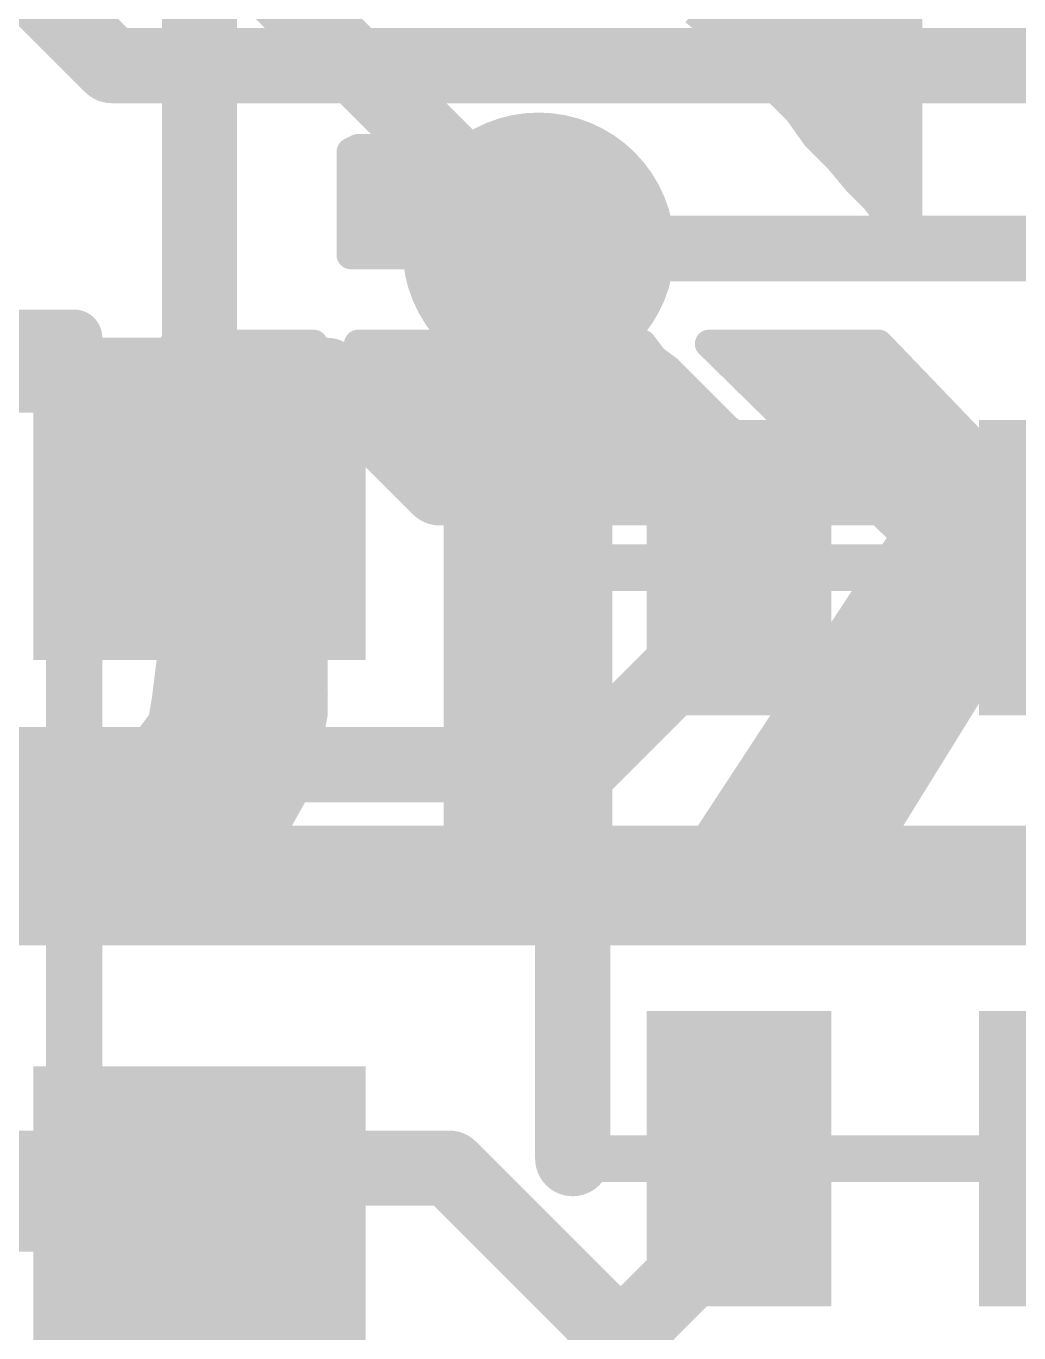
# Model space of a CAD drawing. Extents: x -31.8 to 54.9, y -9.4 to 30.
# Drawn here: x 9.42 to 12.108, y 10.159 to 13.696 of the extents above; entities that cross this region are included whole.
import ezdxf

# ---------------------------------------------------------------- set-up
doc = ezdxf.new("R2010")
doc.units = 0
for name, color, linetype in [('1', 12, 'CONTINUOUS'), ('16', 132, 'CONTINUOUS'), ('18', 110, 'CONTINUOUS'), ('21', 253, 'CONTINUOUS'), ('22', 253, 'CONTINUOUS'), ('51', 253, 'CONTINUOUS')]:
    doc.layers.add(name, color=color, linetype=linetype)

# ---------------------------------------------------------------- blocks, each defined once
blk = doc.blocks.new('RECT')
blk.add_solid([(-0.5, -0.5), (0.5, -0.5), (-0.5, 0.5), (0.5, 0.5)])
blk = doc.blocks.new('ROUNDV')
at = {"const_width": 0.5}
blk.add_lwpolyline([(0, -0.25, 1), (0, 0.25, 1), (0, -0.25)], format="xyb", dxfattribs=at)

msp = doc.modelspace()

# ---------------------------------------------------------------- linework, layer by layer
at = {"layer": '1'}
for points, const_width in [([(9.89, 12.38), (9.89, 14.875)], 0.2032), ([(10.8077, 13.0937), (12.2437, 13.0937)], 0.1778), ([(11.35, 12.1157), (11.35, 12.23)], 0.2032), ([(11.35, 12.1157), (10.931, 11.6967)], 0.2032), ([(9.0043, 11.6967), (10.931, 11.6967)], 0.2032), ([(8.7566, 11.3094), (13.208, 11.3094)], 0.2032), ([(11.35, 10.63), (11.35, 10.461)], 0.1778), ([(9.89, 10.48), (9.0018, 10.48)], 0.2032), ([(11.35, 10.461), (10.16, 9.271)], 0.2032)]:
    msp.add_lwpolyline(points, dxfattribs=dict(at, const_width=const_width))
for points, const_width in [([(10.8077, 13.1381, 1), (10.8077, 13.0493)], 0.0889), ([(9.8392, 12.38, 1), (9.9408, 12.38)], 0.1016), ([(11.4008, 12.23, 1), (11.2992, 12.23)], 0.1016), ([(11.3859, 12.0798, 1), (11.3141, 12.1516)], 0.1016), ([(11.2992, 12.1157, 1), (11.4008, 12.1157)], 0.1016), ([(10.8951, 11.7326, 1), (10.9669, 11.6608)], 0.1016), ([(10.931, 11.6459, 1), (10.931, 11.7475)], 0.1016), ([(11.3945, 10.63, 1), (11.3056, 10.63)], 0.0889), ([(9.89, 10.4292, 1), (9.89, 10.5308)], 0.1016), ([(11.3859, 10.4251, 1), (11.3141, 10.4969)], 0.1016), ([(11.3056, 10.461, 1), (11.3945, 10.461)], 0.0889)]:
    msp.add_lwpolyline(points, format="xyb", dxfattribs=dict(at, const_width=const_width))
at = {"layer": '16', "const_width": 0.2032}
for points in [[(10.8077, 13.0937), (9.9314, 13.97)], [(10.2346, 12.7508), (8.89, 12.7508)], [(10.5394, 12.446), (10.2346, 12.7508)], [(14.1251, 12.446), (10.5394, 12.446)], [(8.2788, 11.43), (13.2334, 11.43)], [(8.8773, 10.6045), (10.5664, 10.6045)], [(11.5824, 9.5885), (10.5664, 10.6045)]]:
    msp.add_lwpolyline(points, dxfattribs=at)
at = {"layer": '16', "const_width": 0.1016}
for points in [[(10.7718, 13.0578, 1), (10.8436, 13.1296)], [(10.2705, 12.7867, 1), (10.1987, 12.7149)], [(10.2346, 12.7, 1), (10.2346, 12.8016)], [(10.5394, 12.4968, 1), (10.5394, 12.3952)], [(10.5035, 12.4101, 1), (10.5753, 12.4819)], [(10.6023, 10.6404, 1), (10.5305, 10.5686)], [(10.5664, 10.5537, 1), (10.5664, 10.6553)]]:
    msp.add_lwpolyline(points, format="xyb", dxfattribs=at)
at = {"layer": '21'}
for points, const_width in [([(10.6426, 12.4079, 1), (10.6426, 12.5349, 1), (10.6426, 12.4079)], 0.127), ([(10.9508, 12.23, 1), (10.8492, 12.23)], 0.1016), ([(10.8492, 10.63, 1), (10.9508, 10.63)], 0.1016)]:
    msp.add_lwpolyline(points, format="xyb", dxfattribs=dict(at, const_width=const_width))
at = {"layer": '21', "const_width": 0.2032}
msp.add_lwpolyline([(10.9, 12.23), (10.9, 10.63)], dxfattribs=at)
at = {"layer": '22'}
for points, const_width in [([(6.604, 16.637), (9.652, 13.589)], 0.2032), ([(11.809, 14.406), (11.809, 13.126)], 0.0762), ([(11.329, 13.656), (11.229, 13.736)], 0.0762), ([(11.254, 13.716), (11.809, 13.716)], 0.0762), ([(9.652, 13.589), (15.748, 13.589)], 0.2032), ([(11.379, 13.596), (11.329, 13.656)], 0.0762), ([(11.3425, 13.6398), (11.809, 13.6398)], 0.0762), ([(11.509, 13.466), (11.379, 13.596)], 0.0762), ([(11.4114, 13.5636), (11.809, 13.5636)], 0.0762), ([(11.4876, 13.4874), (11.809, 13.4874)], 0.0762), ([(11.559, 13.396), (11.509, 13.466)], 0.0762), ([(11.5481, 13.4112), (11.809, 13.4112)], 0.0762), ([(11.619, 13.336), (11.559, 13.396)], 0.0762), ([(10.319, 13.366), (10.299, 13.356)], 0.0762), ([(10.299, 13.356), (10.299, 13.076)], 0.0762), ([(10.299, 13.335), (10.711, 13.335)], 0.0762), ([(10.609, 13.366), (10.319, 13.366)], 0.0762), ([(10.709, 13.336), (10.609, 13.366)], 0.0762), ([(10.789, 13.296), (10.709, 13.336)], 0.0762), ([(11.669, 13.276), (11.619, 13.336)], 0.0762), ([(11.6198, 13.335), (11.809, 13.335)], 0.0762), ([(10.859, 13.246), (10.789, 13.296)], 0.0762), ([(11.719, 13.226), (11.669, 13.276)], 0.0762), ([(10.299, 13.2588), (10.8411, 13.2588)], 0.0762), ([(10.909, 13.186), (10.859, 13.246)], 0.0762), ([(11.6862, 13.2588), (11.809, 13.2588)], 0.0762), ([(11.749, 13.186), (11.719, 13.226)], 0.0762), ([(10.299, 13.1826), (10.9105, 13.1826)], 0.0762), ([(10.939, 13.116), (10.909, 13.186)], 0.0762), ([(11.779, 13.156), (11.749, 13.186)], 0.0762), ([(11.7524, 13.1826), (11.809, 13.1826)], 0.0762), ([(11.799, 13.126), (11.779, 13.156)], 0.0762), ([(11.809, 13.126), (11.799, 13.126)], 0.0762), ([(10.299, 13.1064), (10.9426, 13.1064)], 0.0762), ([(10.969, 13.036), (10.939, 13.116)], 0.0762), ([(10.299, 13.076), (10.469, 13.076)], 0.0762), ([(10.469, 13.076), (10.509, 13.066)], 0.0762), ([(10.509, 13.066), (10.549, 13.046)], 0.0762), ([(10.549, 13.046), (10.569, 13.016)], 0.0762), ([(10.5595, 13.0302), (10.969, 13.0302)], 0.0762), ([(10.569, 13.016), (10.579, 12.996)], 0.0762), ([(10.969, 12.836), (10.969, 13.036)], 0.0762), ([(10.579, 12.996), (10.579, 12.956)], 0.0762), ([(10.579, 12.956), (10.589, 12.916)], 0.0762), ([(10.5795, 12.954), (10.969, 12.954)], 0.0762), ([(10.589, 12.916), (10.589, 12.836)], 0.0762), ([(10.589, 12.8778), (10.969, 12.8778)], 0.0762), ([(10.199, 12.836), (9.819, 12.836)], 0.0762), ([(9.819, 12.836), (9.819, 12.036)], 0.0762), ([(10.199, 11.836), (10.199, 12.836)], 0.0762), ([(10.589, 12.836), (10.319, 12.836)], 0.0762), ([(10.319, 12.836), (10.319, 12.576)], 0.0762), ([(11.089, 12.836), (10.969, 12.836)], 0.0762), ([(11.119, 12.796), (11.089, 12.836)], 0.0762), ([(11.729, 12.836), (11.269, 12.836)], 0.0762), ([(11.269, 12.836), (11.799, 12.316)], 0.0762), ([(12.219, 12.326), (11.729, 12.836)], 0.0762), ([(9.819, 12.8016), (10.199, 12.8016)], 0.0762), ([(10.319, 12.8016), (11.1148, 12.8016)], 0.0762), ([(11.159, 12.766), (11.119, 12.796)], 0.0762), ([(11.3041, 12.8016), (11.7621, 12.8016)], 0.0762), ([(11.319, 12.606), (11.159, 12.766)], 0.0762), ([(9.819, 12.7254), (10.199, 12.7254)], 0.0762), ([(10.319, 12.7254), (11.1996, 12.7254)], 0.0762), ([(11.3817, 12.7254), (11.8353, 12.7254)], 0.0762), ([(9.819, 12.6492), (10.199, 12.6492)], 0.0762), ([(10.319, 12.6492), (11.2758, 12.6492)], 0.0762), ([(11.4594, 12.6492), (11.9085, 12.6492)], 0.0762), ([(11.359, 12.576), (11.319, 12.606)], 0.0762), ([(9.819, 12.573), (10.199, 12.573)], 0.0762), ([(10.319, 12.576), (10.589, 12.576)], 0.0762), ([(10.589, 12.576), (10.589, 11.416)], 0.0762), ([(10.589, 12.573), (10.969, 12.573)], 0.0762), ([(10.969, 12.576), (11.359, 12.576)], 0.0762), ([(10.969, 11.416), (10.969, 12.576)], 0.0762), ([(11.5371, 12.573), (11.9817, 12.573)], 0.0762), ([(9.819, 12.4968), (10.199, 12.4968)], 0.0762), ([(10.589, 12.4968), (10.969, 12.4968)], 0.0762), ([(11.6147, 12.4968), (12.0549, 12.4968)], 0.0762), ([(9.819, 12.4206), (10.199, 12.4206)], 0.0762), ([(10.589, 12.4206), (10.969, 12.4206)], 0.0762), ([(11.6924, 12.4206), (12.1281, 12.4206)], 0.0762), ([(9.819, 12.3444), (10.199, 12.3444)], 0.0762), ([(10.589, 12.3444), (10.969, 12.3444)], 0.0762), ([(11.7701, 12.3444), (12.2013, 12.3444)], 0.0762), ([(11.799, 12.316), (11.209, 11.416)], 0.0762), ([(9.819, 12.2682), (10.199, 12.2682)], 0.0762), ([(10.589, 12.2682), (10.969, 12.2682)], 0.0762), ([(11.7677, 12.2682), (12.609, 12.2682)], 0.0762), ([(9.819, 12.192), (10.199, 12.192)], 0.0762), ([(10.589, 12.192), (10.969, 12.192)], 0.0762), ([(11.7177, 12.192), (12.609, 12.192)], 0.0762), ([(9.819, 12.1158), (10.199, 12.1158)], 0.0762), ([(10.589, 12.1158), (10.969, 12.1158)], 0.0762), ([(11.6678, 12.1158), (12.609, 12.1158)], 0.0762), ([(9.819, 12.036), (9.799, 11.876)], 0.0762), ([(9.819, 12.0396), (10.199, 12.0396)], 0.0762), ([(10.589, 12.0396), (10.969, 12.0396)], 0.0762), ([(11.6178, 12.0396), (12.065, 12.0396)], 0.0762), ([(11.679, 11.416), (12.069, 12.046)], 0.0762), ([(12.069, 12.046), (12.219, 11.906)], 0.0762), ([(12.0759, 12.0396), (12.609, 12.0396)], 0.0762), ([(9.8099, 11.9634), (10.199, 11.9634)], 0.0762), ([(10.589, 11.9634), (10.969, 11.9634)], 0.0762), ([(11.5679, 11.9634), (12.0179, 11.9634)], 0.0762), ([(9.8004, 11.8872), (10.199, 11.8872)], 0.0762), ([(10.589, 11.8872), (10.969, 11.8872)], 0.0762), ([(11.5179, 11.8872), (11.9707, 11.8872)], 0.0762), ([(9.799, 11.876), (9.789, 11.816)], 0.0762), ([(9.789, 11.816), (9.729, 11.736)], 0.0762), ([(10.179, 11.726), (10.199, 11.836)], 0.0762), ([(9.7853, 11.811), (10.1945, 11.811)], 0.0762), ([(10.589, 11.811), (10.969, 11.811)], 0.0762), ([(11.4679, 11.811), (11.9235, 11.811)], 0.0762), ([(9.429, 11.706), (9.379, 11.736)], 0.0762), ([(9.729, 11.736), (9.679, 11.706)], 0.0762), ([(9.727, 11.7348), (10.1806, 11.7348)], 0.0762), ([(10.149, 11.626), (10.179, 11.726)], 0.0762), ([(10.589, 11.7348), (10.969, 11.7348)], 0.0762), ([(11.418, 11.7348), (11.8764, 11.7348)], 0.0762), ([(9.489, 11.696), (9.429, 11.706)], 0.0762), ([(9.569, 11.686), (9.489, 11.696)], 0.0762), ([(9.629, 11.696), (9.569, 11.686)], 0.0762), ([(9.679, 11.706), (9.629, 11.696)], 0.0762), ([(8.879, 11.6586), (10.1588, 11.6586)], 0.0762), ([(10.589, 11.6586), (10.969, 11.6586)], 0.0762), ([(11.368, 11.6586), (11.8292, 11.6586)], 0.0762), ([(10.099, 11.536), (10.149, 11.626)], 0.0762), ([(9.2814, 11.5824), (10.1248, 11.5824)], 0.0762), ([(10.589, 11.5824), (10.969, 11.5824)], 0.0762), ([(11.3181, 11.5824), (11.782, 11.5824)], 0.0762), ([(10.029, 11.476), (10.099, 11.536)], 0.0762), ([(9.3388, 11.5062), (10.0642, 11.5062)], 0.0762), ([(9.339, 11.506), (9.389, 11.466)], 0.0762), ([(10.589, 11.5062), (10.969, 11.5062)], 0.0762), ([(11.2681, 11.5062), (11.7348, 11.5062)], 0.0762), ([(9.389, 11.466), (9.449, 11.436)], 0.0762), ([(9.939, 11.426), (10.029, 11.476)], 0.0762), ([(9.449, 11.436), (9.499, 11.416)], 0.0762), ([(9.464, 11.43), (9.9462, 11.43)], 0.0762), ([(9.829, 11.386), (9.939, 11.426)], 0.0762), ([(10.589, 11.43), (10.969, 11.43)], 0.0762), ([(11.2182, 11.43), (11.6877, 11.43)], 0.0762), ([(9.499, 11.416), (9.559, 11.396)], 0.0762), ([(9.559, 11.396), (9.629, 11.386)], 0.0762), ([(10.589, 11.416), (10.969, 11.416)], 0.0762), ([(11.209, 11.416), (11.679, 11.416)], 0.0762), ([(9.629, 11.386), (9.689, 11.376)], 0.0762), ([(9.689, 11.376), (9.829, 11.386)], 0.0762)]:
    msp.add_lwpolyline(points, dxfattribs=dict(at, const_width=const_width))
for points, const_width in [([(11.254, 13.7351, 1), (11.254, 13.697)], 0.0381), ([(11.809, 13.697, 1), (11.809, 13.7351)], 0.0381), ([(9.652, 13.6398, 1), (9.652, 13.5382)], 0.1016), ([(11.3436, 13.6682, 1), (11.3144, 13.6438)], 0.0381), ([(9.6161, 13.5531, 1), (9.6879, 13.6249)], 0.1016), ([(11.3171, 13.6411, 1), (11.3409, 13.6709)], 0.0381), ([(11.3425, 13.6589, 1), (11.3425, 13.6208)], 0.0381), ([(11.809, 13.6208, 1), (11.809, 13.6589)], 0.0381), ([(11.3925, 13.6095, 1), (11.3655, 13.5825)], 0.0381), ([(11.3644, 13.5838, 1), (11.3936, 13.6082)], 0.0381), ([(11.4114, 13.5827, 1), (11.4114, 13.5446)], 0.0381), ([(11.809, 13.5446, 1), (11.809, 13.5827)], 0.0381), ([(11.4876, 13.5065, 1), (11.4876, 13.4684)], 0.0381), ([(11.809, 13.4684, 1), (11.809, 13.5065)], 0.0381), ([(11.5245, 13.4771, 1), (11.4935, 13.4549)], 0.0381), ([(11.4955, 13.4525, 1), (11.5225, 13.4795)], 0.0381), ([(11.5481, 13.4303, 1), (11.5481, 13.3922)], 0.0381), ([(11.809, 13.3922, 1), (11.809, 13.4303)], 0.0381), ([(11.5725, 13.4095, 1), (11.5455, 13.3825)], 0.0381), ([(11.5435, 13.3849, 1), (11.5745, 13.4071)], 0.0381), ([(10.3181, 13.356, 1), (10.28, 13.356)], 0.0381), ([(10.2905, 13.373, 1), (10.3075, 13.339)], 0.0381), ([(10.299, 13.3541, 1), (10.299, 13.316)], 0.0381), ([(10.319, 13.3851, 1), (10.319, 13.347)], 0.0381), ([(10.3275, 13.349, 1), (10.3105, 13.383)], 0.0381), ([(10.6145, 13.3842, 1), (10.6035, 13.3478)], 0.0381), ([(10.609, 13.347, 1), (10.609, 13.3851)], 0.0381), ([(10.7175, 13.353, 1), (10.7005, 13.319)], 0.0381), ([(10.7035, 13.3178, 1), (10.7145, 13.3542)], 0.0381), ([(10.711, 13.316, 1), (10.711, 13.3541)], 0.0381), ([(11.6336, 13.3482, 1), (11.6044, 13.3238)], 0.0381), ([(11.6198, 13.3541, 1), (11.6198, 13.316)], 0.0381), ([(11.809, 13.316, 1), (11.809, 13.3541)], 0.0381), ([(11.6055, 13.3225, 1), (11.6325, 13.3495)], 0.0381), ([(10.8001, 13.3115, 1), (10.7779, 13.2805)], 0.0381), ([(10.7805, 13.279, 1), (10.7975, 13.313)], 0.0381), ([(11.6825, 13.2895, 1), (11.6555, 13.2625)], 0.0381), ([(11.6544, 13.2638, 1), (11.6836, 13.2882)], 0.0381), ([(10.299, 13.2779, 1), (10.299, 13.2398)], 0.0381), ([(10.8736, 13.2582, 1), (10.8444, 13.2338)], 0.0381), ([(10.8411, 13.2398, 1), (10.8411, 13.2779)], 0.0381), ([(10.8479, 13.2305, 1), (10.8701, 13.2615)], 0.0381), ([(11.6862, 13.2779, 1), (11.6862, 13.2398)], 0.0381), ([(11.809, 13.2398, 1), (11.809, 13.2779)], 0.0381), ([(11.7342, 13.2374, 1), (11.7038, 13.2146)], 0.0381), ([(11.7055, 13.2125, 1), (11.7325, 13.2395)], 0.0381), ([(10.299, 13.2017, 1), (10.299, 13.1636)], 0.0381), ([(10.9265, 13.1935, 1), (10.8915, 13.1785)], 0.0381), ([(10.8944, 13.1738, 1), (10.9236, 13.1982)], 0.0381), ([(10.9105, 13.1636, 1), (10.9105, 13.2017)], 0.0381), ([(11.7625, 13.1995, 1), (11.7355, 13.1725)], 0.0381), ([(11.7524, 13.2017, 1), (11.7524, 13.1636)], 0.0381), ([(11.7338, 13.1746, 1), (11.7642, 13.1974)], 0.0381), ([(11.809, 13.1636, 1), (11.809, 13.2017)], 0.0381), ([(11.7949, 13.1666, 1), (11.7631, 13.1454)], 0.0381), ([(11.7655, 13.1425, 1), (11.7925, 13.1695)], 0.0381), ([(11.799, 13.1451, 1), (11.799, 13.107)], 0.0381), ([(11.809, 13.107, 1), (11.809, 13.1451)], 0.0381), ([(10.299, 13.1255, 1), (10.299, 13.0874)], 0.0381), ([(10.9568, 13.1227, 1), (10.9212, 13.1093)], 0.0381), ([(10.9215, 13.1085, 1), (10.9565, 13.1235)], 0.0381), ([(10.9426, 13.0874, 1), (10.9426, 13.1255)], 0.0381), ([(11.7831, 13.1154, 1), (11.8149, 13.1366)], 0.0381), ([(11.79, 13.126, 1), (11.8281, 13.126)], 0.0381), ([(10.299, 13.0951, 1), (10.299, 13.057)], 0.0381), ([(10.28, 13.076, 1), (10.3181, 13.076)], 0.0381), ([(10.4736, 13.0945, 1), (10.4644, 13.0575)], 0.0381), ([(10.469, 13.057, 1), (10.469, 13.0951)], 0.0381), ([(10.5175, 13.083, 1), (10.5005, 13.049)], 0.0381), ([(10.5044, 13.0475, 1), (10.5136, 13.0845)], 0.0381), ([(10.5649, 13.0566, 1), (10.5331, 13.0354)], 0.0381), ([(10.5405, 13.029, 1), (10.5575, 13.063)], 0.0381), ([(10.5595, 13.0493, 1), (10.5595, 13.0112)], 0.0381), ([(10.586, 13.0245, 1), (10.552, 13.0075)], 0.0381), ([(10.9881, 13.036, 1), (10.95, 13.036)], 0.0381), ([(10.9512, 13.0293, 1), (10.9868, 13.0427)], 0.0381), ([(10.969, 13.0112, 1), (10.969, 13.0493)], 0.0381), ([(10.5531, 13.0054, 1), (10.5849, 13.0266)], 0.0381), ([(10.5981, 12.996, 1), (10.56, 12.996)], 0.0381), ([(10.562, 12.9875, 1), (10.596, 13.0045)], 0.0381), ([(10.5975, 12.9606, 1), (10.5605, 12.9514)], 0.0381), ([(10.5795, 12.9731, 1), (10.5795, 12.935)], 0.0381), ([(10.969, 12.935, 1), (10.969, 12.9731)], 0.0381), ([(10.56, 12.956, 1), (10.5981, 12.956)], 0.0381), ([(10.6081, 12.916, 1), (10.57, 12.916)], 0.0381), ([(10.589, 12.8969, 1), (10.589, 12.8588)], 0.0381), ([(10.5705, 12.9114, 1), (10.6075, 12.9206)], 0.0381), ([(10.969, 12.8588, 1), (10.969, 12.8969)], 0.0381), ([(9.819, 12.8551, 1), (9.819, 12.817)], 0.0381), ([(9.8381, 12.836, 1), (9.8, 12.836)], 0.0381), ([(10.218, 12.836, 1), (10.1799, 12.836)], 0.0381), ([(10.199, 12.817, 1), (10.199, 12.8551)], 0.0381), ([(10.319, 12.8551, 1), (10.319, 12.817)], 0.0381), ([(10.3381, 12.836, 1), (10.3, 12.836)], 0.0381), ([(10.57, 12.836, 1), (10.6081, 12.836)], 0.0381), ([(10.589, 12.817, 1), (10.589, 12.8551)], 0.0381), ([(10.969, 12.8551, 1), (10.969, 12.817)], 0.0381), ([(10.95, 12.836, 1), (10.9881, 12.836)], 0.0381), ([(11.1042, 12.8474, 1), (11.0738, 12.8246)], 0.0381), ([(11.089, 12.817, 1), (11.089, 12.8551)], 0.0381), ([(11.269, 12.8551, 1), (11.269, 12.817)], 0.0381), ([(11.2823, 12.8496, 1), (11.2557, 12.8224)], 0.0381), ([(11.7427, 12.8492, 1), (11.7153, 12.8228)], 0.0381), ([(11.729, 12.817, 1), (11.729, 12.8551)], 0.0381), ([(9.819, 12.8207, 1), (9.819, 12.7826)], 0.0381), ([(10.199, 12.7826, 1), (10.199, 12.8207)], 0.0381), ([(10.319, 12.8207, 1), (10.319, 12.7826)], 0.0381), ([(11.1304, 12.8112, 1), (11.1076, 12.7808)], 0.0381), ([(11.1038, 12.7846, 1), (11.1342, 12.8074)], 0.0381), ([(11.1148, 12.7826, 1), (11.1148, 12.8207)], 0.0381), ([(11.3041, 12.8207, 1), (11.3041, 12.7826)], 0.0381), ([(11.7621, 12.7826, 1), (11.7621, 12.8207)], 0.0381), ([(11.1725, 12.7795, 1), (11.1455, 12.7525)], 0.0381), ([(11.1476, 12.7508, 1), (11.1704, 12.7812)], 0.0381), ([(9.819, 12.7445, 1), (9.819, 12.7064)], 0.0381), ([(10.199, 12.7064, 1), (10.199, 12.7445)], 0.0381), ([(10.319, 12.7445, 1), (10.319, 12.7064)], 0.0381), ([(11.1996, 12.7064, 1), (11.1996, 12.7445)], 0.0381), ([(11.3817, 12.7445, 1), (11.3817, 12.7064)], 0.0381), ([(11.8353, 12.7064, 1), (11.8353, 12.7445)], 0.0381), ([(9.819, 12.6683, 1), (9.819, 12.6302)], 0.0381), ([(10.199, 12.6302, 1), (10.199, 12.6683)], 0.0381), ([(10.319, 12.6683, 1), (10.319, 12.6302)], 0.0381), ([(11.2758, 12.6302, 1), (11.2758, 12.6683)], 0.0381), ([(11.4594, 12.6683, 1), (11.4594, 12.6302)], 0.0381), ([(11.9085, 12.6302, 1), (11.9085, 12.6683)], 0.0381), ([(11.3304, 12.6212, 1), (11.3076, 12.5908)], 0.0381), ([(11.3055, 12.5925, 1), (11.3325, 12.6195)], 0.0381), ([(9.819, 12.5921, 1), (9.819, 12.554)], 0.0381), ([(10.199, 12.554, 1), (10.199, 12.5921)], 0.0381), ([(10.319, 12.5951, 1), (10.319, 12.557)], 0.0381), ([(10.3, 12.576, 1), (10.3381, 12.576)], 0.0381), ([(10.589, 12.5921, 1), (10.589, 12.554)], 0.0381), ([(10.6081, 12.576, 1), (10.57, 12.576)], 0.0381), ([(10.589, 12.557, 1), (10.589, 12.5951)], 0.0381), ([(10.969, 12.5951, 1), (10.969, 12.557)], 0.0381), ([(10.9881, 12.576, 1), (10.95, 12.576)], 0.0381), ([(10.969, 12.554, 1), (10.969, 12.5921)], 0.0381), ([(11.3476, 12.5608, 1), (11.3704, 12.5912)], 0.0381), ([(11.359, 12.557, 1), (11.359, 12.5951)], 0.0381), ([(11.5371, 12.5921, 1), (11.5371, 12.554)], 0.0381), ([(11.9817, 12.554, 1), (11.9817, 12.5921)], 0.0381), ([(9.819, 12.5159, 1), (9.819, 12.4778)], 0.0381), ([(10.199, 12.4778, 1), (10.199, 12.5159)], 0.0381), ([(10.589, 12.5159, 1), (10.589, 12.4778)], 0.0381), ([(10.969, 12.4778, 1), (10.969, 12.5159)], 0.0381), ([(11.6147, 12.5159, 1), (11.6147, 12.4778)], 0.0381), ([(12.0549, 12.4778, 1), (12.0549, 12.5159)], 0.0381), ([(9.819, 12.4397, 1), (9.819, 12.4016)], 0.0381), ([(10.199, 12.4016, 1), (10.199, 12.4397)], 0.0381), ([(10.589, 12.4397, 1), (10.589, 12.4016)], 0.0381), ([(10.969, 12.4016, 1), (10.969, 12.4397)], 0.0381), ([(11.6924, 12.4397, 1), (11.6924, 12.4016)], 0.0381), ([(9.819, 12.3635, 1), (9.819, 12.3254)], 0.0381), ([(10.199, 12.3254, 1), (10.199, 12.3635)], 0.0381), ([(10.589, 12.3635, 1), (10.589, 12.3254)], 0.0381), ([(10.969, 12.3254, 1), (10.969, 12.3635)], 0.0381), ([(11.7701, 12.3635, 1), (11.7701, 12.3254)], 0.0381), ([(11.8149, 12.3056, 1), (11.7831, 12.3264)], 0.0381), ([(11.7857, 12.3024, 1), (11.8123, 12.3296)], 0.0381), ([(9.819, 12.2873, 1), (9.819, 12.2492)], 0.0381), ([(10.199, 12.2492, 1), (10.199, 12.2873)], 0.0381), ([(10.589, 12.2873, 1), (10.589, 12.2492)], 0.0381), ([(10.969, 12.2492, 1), (10.969, 12.2873)], 0.0381), ([(11.7677, 12.2873, 1), (11.7677, 12.2492)], 0.0381), ([(9.819, 12.2111, 1), (9.819, 12.173)], 0.0381), ([(10.199, 12.173, 1), (10.199, 12.2111)], 0.0381), ([(10.589, 12.2111, 1), (10.589, 12.173)], 0.0381), ([(10.969, 12.173, 1), (10.969, 12.2111)], 0.0381), ([(11.7177, 12.2111, 1), (11.7177, 12.173)], 0.0381), ([(9.819, 12.1349, 1), (9.819, 12.0968)], 0.0381), ([(10.199, 12.0968, 1), (10.199, 12.1349)], 0.0381), ([(10.589, 12.1349, 1), (10.589, 12.0968)], 0.0381), ([(10.969, 12.0968, 1), (10.969, 12.1349)], 0.0381), ([(11.6678, 12.1349, 1), (11.6678, 12.0968)], 0.0381), ([(9.819, 12.0587, 1), (9.819, 12.0206)], 0.0381), ([(9.8379, 12.0336, 1), (9.8001, 12.0384)], 0.0381), ([(10.199, 12.0206, 1), (10.199, 12.0587)], 0.0381), ([(10.589, 12.0587, 1), (10.589, 12.0206)], 0.0381), ([(10.969, 12.0206, 1), (10.969, 12.0587)], 0.0381), ([(11.6178, 12.0587, 1), (11.6178, 12.0206)], 0.0381), ([(12.082, 12.0599, 1), (12.056, 12.0321)], 0.0381), ([(12.0852, 12.036, 1), (12.0528, 12.056)], 0.0381), ([(12.0759, 12.0587, 1), (12.0759, 12.0206)], 0.0381), ([(12.065, 12.0206, 1), (12.065, 12.0587)], 0.0381), ([(9.8, 12.036, 1), (9.8381, 12.036)], 0.0381), ([(9.8099, 11.9825, 1), (9.8099, 11.9444)], 0.0381), ([(10.199, 11.9444, 1), (10.199, 11.9825)], 0.0381), ([(10.589, 11.9825, 1), (10.589, 11.9444)], 0.0381), ([(10.969, 11.9444, 1), (10.969, 11.9825)], 0.0381), ([(11.5679, 11.9825, 1), (11.5679, 11.9444)], 0.0381), ([(12.0179, 11.9444, 1), (12.0179, 11.9825)], 0.0381), ([(9.8004, 11.9063, 1), (9.8004, 11.8681)], 0.0381), ([(10.199, 11.8681, 1), (10.199, 11.9063)], 0.0381), ([(10.589, 11.9063, 1), (10.589, 11.8681)], 0.0381), ([(10.969, 11.8681, 1), (10.969, 11.9063)], 0.0381), ([(11.5179, 11.9063, 1), (11.5179, 11.8681)], 0.0381), ([(11.9707, 11.8681, 1), (11.9707, 11.9063)], 0.0381), ([(9.7801, 11.8784, 1), (9.8179, 11.8736)], 0.0381), ([(9.8178, 11.8729, 1), (9.7802, 11.8791)], 0.0381), ([(9.8042, 11.8046, 1), (9.7738, 11.8274)], 0.0381), ([(10.1799, 11.836, 1), (10.218, 11.836)], 0.0381), ([(10.2177, 11.8326, 1), (10.1803, 11.8394)], 0.0381), ([(9.7853, 11.83, 1), (9.7853, 11.7919)], 0.0381), ([(9.7702, 11.8191, 1), (9.8078, 11.8129)], 0.0381), ([(10.1945, 11.7919, 1), (10.1945, 11.83)], 0.0381), ([(10.589, 11.83, 1), (10.589, 11.7919)], 0.0381), ([(10.969, 11.7919, 1), (10.969, 11.83)], 0.0381), ([(11.4679, 11.83, 1), (11.4679, 11.7919)], 0.0381), ([(11.9235, 11.7919, 1), (11.9235, 11.83)], 0.0381), ([(9.727, 11.7538, 1), (9.727, 11.7157)], 0.0381), ([(9.7138, 11.7474, 1), (9.7442, 11.7246)], 0.0381), ([(9.7388, 11.7197, 1), (9.7192, 11.7523)], 0.0381), ([(10.1603, 11.7294, 1), (10.1977, 11.7226)], 0.0381), ([(10.1972, 11.7205, 1), (10.1608, 11.7315)], 0.0381), ([(10.1806, 11.7157, 1), (10.1806, 11.7538)], 0.0381), ([(10.589, 11.7538, 1), (10.589, 11.7157)], 0.0381), ([(10.969, 11.7157, 1), (10.969, 11.7538)], 0.0381), ([(11.418, 11.7538, 1), (11.418, 11.7157)], 0.0381), ([(11.8764, 11.7157, 1), (11.8764, 11.7538)], 0.0381), ([(9.4321, 11.7248, 1), (9.4259, 11.6872)], 0.0381), ([(9.4192, 11.6897, 1), (9.4388, 11.7223)], 0.0381), ([(9.4914, 11.7149, 1), (9.4866, 11.6771)], 0.0381), ([(9.4859, 11.6772, 1), (9.4921, 11.7148)], 0.0381), ([(9.5659, 11.7048, 1), (9.5721, 11.6672)], 0.0381), ([(9.5666, 11.6671, 1), (9.5714, 11.7049)], 0.0381), ([(9.6253, 11.7147, 1), (9.6327, 11.6773)], 0.0381), ([(9.6321, 11.6772, 1), (9.6259, 11.7148)], 0.0381), ([(9.6692, 11.7223, 1), (9.6888, 11.6897)], 0.0381), ([(9.6827, 11.6873, 1), (9.6753, 11.7247)], 0.0381), ([(10.1588, 11.6395, 1), (10.1588, 11.6776)], 0.0381), ([(10.589, 11.6776, 1), (10.589, 11.6395)], 0.0381), ([(10.969, 11.6395, 1), (10.969, 11.6776)], 0.0381), ([(11.368, 11.6776, 1), (11.368, 11.6395)], 0.0381), ([(11.8292, 11.6395, 1), (11.8292, 11.6776)], 0.0381), ([(10.1308, 11.6315, 1), (10.1672, 11.6205)], 0.0381), ([(10.1657, 11.6167, 1), (10.1323, 11.6353)], 0.0381), ([(10.1248, 11.5633, 1), (10.1248, 11.6014)], 0.0381), ([(10.589, 11.6014, 1), (10.589, 11.5633)], 0.0381), ([(10.969, 11.5633, 1), (10.969, 11.6014)], 0.0381), ([(11.3181, 11.6014, 1), (11.3181, 11.5633)], 0.0381), ([(11.782, 11.5633, 1), (11.782, 11.6014)], 0.0381), ([(10.1114, 11.5215, 1), (10.0866, 11.5505)], 0.0381), ([(10.0642, 11.4871, 1), (10.0642, 11.5252)], 0.0381), ([(10.0823, 11.5453, 1), (10.1157, 11.5267)], 0.0381), ([(10.589, 11.5252, 1), (10.589, 11.4871)], 0.0381), ([(10.969, 11.4871, 1), (10.969, 11.5252)], 0.0381), ([(11.2681, 11.5252, 1), (11.2681, 11.4871)], 0.0381), ([(11.7348, 11.4871, 1), (11.7348, 11.5252)], 0.0381), ([(9.3771, 11.4511, 1), (9.4009, 11.4809)], 0.0381), ([(10.0166, 11.4905, 1), (10.0414, 11.4615)], 0.0381), ([(10.0383, 11.4593, 1), (10.0197, 11.4927)], 0.0381), ([(9.4561, 11.4537, 1), (9.4419, 11.4183)], 0.0381), ([(9.4405, 11.419, 1), (9.4575, 11.453)], 0.0381), ([(9.464, 11.449, 1), (9.464, 11.4109)], 0.0381), ([(9.9297, 11.4427, 1), (9.9483, 11.4093)], 0.0381), ([(9.9455, 11.4081, 1), (9.9325, 11.4439)], 0.0381), ([(9.9462, 11.4109, 1), (9.9462, 11.449)], 0.0381), ([(10.589, 11.449, 1), (10.589, 11.4109)], 0.0381), ([(10.969, 11.4109, 1), (10.969, 11.449)], 0.0381), ([(11.2182, 11.449, 1), (11.2182, 11.4109)], 0.0381), ([(11.6877, 11.4109, 1), (11.6877, 11.449)], 0.0381), ([(9.505, 11.4341, 1), (9.493, 11.3979)], 0.0381), ([(9.4919, 11.3983, 1), (9.5061, 11.4337)], 0.0381), ([(9.5617, 11.4149, 1), (9.5563, 11.3771)], 0.0381), ([(9.553, 11.3779, 1), (9.565, 11.4141)], 0.0381), ([(10.589, 11.4351, 1), (10.589, 11.397)], 0.0381), ([(10.57, 11.416, 1), (10.6081, 11.416)], 0.0381), ([(10.95, 11.416, 1), (10.9881, 11.416)], 0.0381), ([(10.969, 11.397, 1), (10.969, 11.4351)], 0.0381), ([(11.209, 11.4351, 1), (11.209, 11.397)], 0.0381), ([(11.1931, 11.4264, 1), (11.2249, 11.4056)], 0.0381), ([(11.6628, 11.426, 1), (11.6952, 11.406)], 0.0381), ([(11.679, 11.397, 1), (11.679, 11.4351)], 0.0381), ([(9.6321, 11.4048, 1), (9.6259, 11.3672)], 0.0381), ([(9.6263, 11.3671, 1), (9.6317, 11.4049)], 0.0381), ([(9.6876, 11.395, 1), (9.6904, 11.357)], 0.0381), ([(9.6859, 11.3572, 1), (9.6921, 11.3948)], 0.0381), ([(9.8225, 11.4039, 1), (9.8355, 11.3681)], 0.0381), ([(9.8304, 11.367, 1), (9.8276, 11.405)], 0.0381)]:
    msp.add_lwpolyline(points, format="xyb", dxfattribs=dict(at, const_width=const_width))
at = {"layer": '51'}
for points, const_width in [([(8.2296, 12.8524), (9.5504, 12.8524)], 0.1524), ([(9.5504, 12.8524), (9.5504, 10.0076)], 0.1524), ([(14.5, 12.23), (10.9, 12.23)], 0.127), ([(14.5, 10.63), (10.9, 10.63)], 0.127)]:
    msp.add_lwpolyline(points, dxfattribs=dict(at, const_width=const_width))
for points, const_width in [([(9.5885, 12.8524, 1), (9.5123, 12.8524)], 0.0762), ([(9.5504, 12.8143, 1), (9.5504, 12.8905)], 0.0762), ([(10.9, 12.2618, 1), (10.9, 12.1982)], 0.0635), ([(10.9, 10.6618, 1), (10.9, 10.5983)], 0.0635)]:
    msp.add_lwpolyline(points, format="xyb", dxfattribs=dict(at, const_width=const_width))

# ---------------------------------------------------------------- block references
at = {"layer": '1', "xscale": 0.8, "yscale": 0.9, "rotation": 90}
for p in [(9.89, 12.38), (9.89, 10.48)]:
    msp.add_blockref('RECT', p, dxfattribs=at)
at = {"layer": '1', "xscale": 0.5, "yscale": 0.8}
for p in [(11.35, 12.23), (12.25, 12.23), (11.35, 10.63), (12.25, 10.63)]:
    msp.add_blockref('RECT', p, dxfattribs=at)
at = {"layer": '18', "xscale": 0.7366, "yscale": 0.7366}
msp.add_blockref('ROUNDV', (10.8077, 13.0937), dxfattribs=at)
msp.add_blockref('ROUNDV', (10.8077, 13.0937), dxfattribs=at)

doc.saveas('drawing.dxf')
